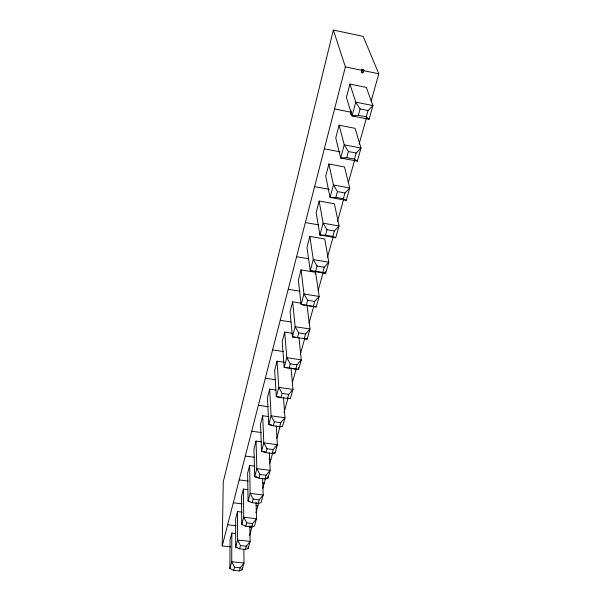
<?xml version="1.0" encoding="UTF-8"?>
<svg xmlns="http://www.w3.org/2000/svg" width="601" height="601" viewBox="0 0 601 601"><rect width="100%" height="100%" fill="white"/><g stroke="black" fill="none" stroke-linecap="round" stroke-linejoin="round"><path stroke-width="0.9" d="M235.502 533.523L231.851 533.102L231.723 561.717L229.882 568.531L233.676 570.334L239.341 570.95L242.105 569.861L244.021 563.069L243.878 549.231M229.882 568.531L230.07 539.863L231.851 533.102M230.438 546.835L222.212 545.911L223.241 481.964L333.352 30.05L363.192 36.383L378.788 73.773L371.11 101.231M222.212 545.911L345.387 66.906L333.352 30.05M242.158 512.127L237.508 511.571L235.66 518.603L235.667 547.09L239.574 548.818L245.343 549.464L248.13 548.488L250.121 541.418L249.836 525.845M247.83 489.612L243.428 489.064L241.527 496.291L241.752 524.553L245.764 526.221L251.646 526.912L254.456 526.033L256.507 518.753L256.071 502.398M254.11 466.083L249.618 465.512L247.62 473.13L248.078 501.121L252.217 502.676L258.22 503.405L261.037 502.691L263.2 495.006L262.592 478.276M261.54 441.81L256.049 441.081L253.953 449.03L254.674 476.698L258.933 478.156L265.064 478.929L267.896 478.366L270.157 470.335L269.338 452.884M268.812 416.568L262.712 415.727L260.534 424.013L261.525 451.313L265.92 452.666L272.17 453.485L275.018 453.079L277.384 444.695L276.28 425.959M275.934 390.019L269.706 389.132L267.46 397.682L268.752 424.539L273.282 425.801L279.668 426.665L282.538 426.417L284.979 417.755L283.514 397.486M284.318 362.275L277.053 361.193L274.672 370.246L276.287 396.6L280.975 397.697L290.373 398.598L292.965 389.41L291.087 367.895M292.124 333.262L284.701 332.113L282.207 341.586L284.183 367.361L298.584 369.48L301.296 359.849L298.998 337.912M292.664 301.822L290.058 311.739L292.417 336.853L297.435 337.627L298.72 332.946L295.159 326.696L292.664 301.822L301.552 303.242M301.056 269.909L298.359 280.179L301.146 304.527L316.209 306.931L319.169 296.443L315.6 272.321L301.056 269.909L303.986 293.987L301.146 304.527L316.209 306.931M309.868 236.418L306.991 247.334L310.244 270.811L325.667 273.372L328.815 262.209L324.743 238.98L309.868 236.418L313.271 259.587L317.058 266.025L315.638 271.209L310.244 270.811L313.271 259.587L328.815 262.209L324.232 267.227L322.79 272.396L315.638 271.209M319.161 201.05L316.149 212.529L319.912 235.006L335.711 237.741L339.032 225.976L334.389 203.784L319.161 201.05L323.098 223.181L327.004 229.717L325.509 235.171L319.912 235.006L323.098 223.181L339.032 225.976L334.359 230.994L332.841 236.441L335.711 237.741M328.905 164.02L325.727 176.101L330.047 197.444L346.244 200.373L349.744 187.955L344.493 166.935L328.905 164.02L333.412 184.965L337.446 191.599L335.869 197.361L330.047 197.444L333.412 184.965L349.744 187.955L344.989 192.974L343.381 198.721L346.244 200.373M339.107 125.211L335.756 137.945L340.692 157.995L357.31 161.128L361.006 148.019L355.086 128.321L339.107 125.211L344.253 144.818L348.422 151.55L346.754 157.635L340.692 157.995L344.253 144.818L361.006 148.019L356.16 153.015L354.462 159.085L357.31 161.128M349.925 84.072L346.431 97.347L352.051 115.925L369.104 119.283L372.966 105.581L366.302 87.393L349.925 84.072L355.769 102.147L360.097 108.931L368.037 110.509L372.966 105.581L355.769 102.147L352.051 115.925L358.354 115.294L366.264 116.849L369.104 119.283M351.269 110.832L350.36 114.228L351.983 114.551M241.752 524.553L243.728 517.243L243.428 489.064M233.676 570.334L234.54 567.201L231.723 561.717L244.021 563.069L240.212 567.817L239.341 570.95M239.574 548.818L240.468 545.55L237.583 539.991L237.508 511.571M245.764 526.221L246.688 522.855L243.728 517.243L256.507 518.753L252.585 523.554L251.646 526.912M252.217 502.676L253.186 499.123L250.159 493.398L249.618 465.512M258.933 478.156L259.948 474.444L256.845 468.637L256.049 441.081M265.92 452.666L266.979 448.782L263.794 442.892L262.712 415.727M273.282 425.801L274.379 421.789L271.096 415.839L269.706 389.132M280.975 397.697L282.147 393.445L278.781 387.375L277.053 361.193M289.028 368.308L290.253 363.845L286.797 357.685L284.701 332.113M306.33 305.158L307.667 300.297L303.986 293.987L319.169 296.443L314.676 301.424L313.316 306.27M358.354 115.294L360.097 108.931M315.134 274.026L315.6 272.321M245.343 549.464L246.252 546.204L250.121 541.418L237.583 539.991L235.667 547.09L237.448 547.286M258.22 503.405L259.211 499.859L263.2 495.006L250.159 493.398L248.078 501.121L249.926 501.347M265.064 478.929L266.093 475.218L270.157 470.335L256.845 468.637L254.674 476.698L257.318 477.029M272.17 453.485L273.252 449.608L277.384 444.695L263.794 442.892L261.525 451.313L265.124 451.787M279.668 426.665L280.787 422.668L284.979 417.755L271.096 415.839L268.752 424.539L271.509 424.915M287.511 398.621L288.69 394.376L292.965 389.41L278.781 387.375L276.287 396.6L280.69 397.223M295.707 369.292L296.947 364.837L301.296 359.849L286.797 357.685L284.183 367.361L287.781 367.895M307.141 339.107L292.417 336.853L295.159 326.696L309.988 329.002L305.571 334.006L304.264 338.679L307.141 339.107L309.988 329.002L307.006 305.015M366.264 116.849L368.037 110.509M249.595 535.461L252.285 525.845M255.951 512.751L258.64 503.142M262.795 488.297L265.492 478.674M269.654 463.777L272.606 453.237M276.798 438.264L280.013 426.763M283.988 412.571L287.984 398.283M292.492 382.168L296.173 369.006M300.35 354.094L304.587 338.964M309.057 322.97L313.73 306.27M318.177 290.381L323.195 272.463M327.447 257.258L333.179 236.771M337.416 221.634L343.637 199.397M348.37 182.479L354.605 160.197M359.113 144.09L366.392 118.089M234.54 567.201L240.212 567.817M240.468 545.55L246.252 546.204M246.688 522.855L252.585 523.554M227.644 524.771L236.028 525.747M249.993 527.377L251.796 527.588M233.293 502.789L242.105 503.856M256.064 505.539L257.904 505.764M253.186 499.123L259.211 499.859M266.13 478.141L267.896 478.366L267.813 476.518M239.183 479.914L248.16 481.033M262.532 482.836L264.26 483.054M259.948 474.444L266.093 475.218M273.222 452.846L275.018 453.079M245.306 456.076L254.463 457.271M269.113 459.172L270.886 459.397M266.979 448.782L273.252 449.608M251.699 431.233L261.285 432.525M274.379 421.789L280.787 422.668M258.362 405.307L268.144 406.674M282.147 393.445L288.69 394.376M287.736 398.223L290.373 398.598M265.326 378.232L275.311 379.682M290.253 363.845L296.947 364.837M289.584 368.158L298.584 369.48L298.397 367.639M272.606 349.925L283.732 351.6M298.72 332.946L305.571 334.006M280.224 320.303L290.884 321.963M307.667 300.297L314.676 301.424M288.202 289.269L300.004 291.185M296.571 256.725L308.809 258.783M317.058 266.025L324.232 267.227M325.509 235.171L332.841 236.441M305.361 222.558L318.77 224.902M327.004 229.717L334.359 230.994M335.869 197.361L343.381 198.721M314.593 186.633L329.243 189.3M337.446 191.599L344.989 192.974M346.754 157.635L354.462 159.085M348.422 151.55L356.16 153.015M324.322 148.823L340.256 151.843M334.569 108.969L350.909 112.192M345.387 66.906L378.788 73.773M322.79 272.396L325.667 273.372L325.366 271.569M361.434 70.302L362.403 72.916M248.1 546.655L248.13 548.488M242.09 568.013L242.105 569.861M362.14 70.347L361.562 72.496L363.229 72.841L363.808 70.693L363.38 69.558L361.719 69.213L362.14 70.347"/></g></svg>
